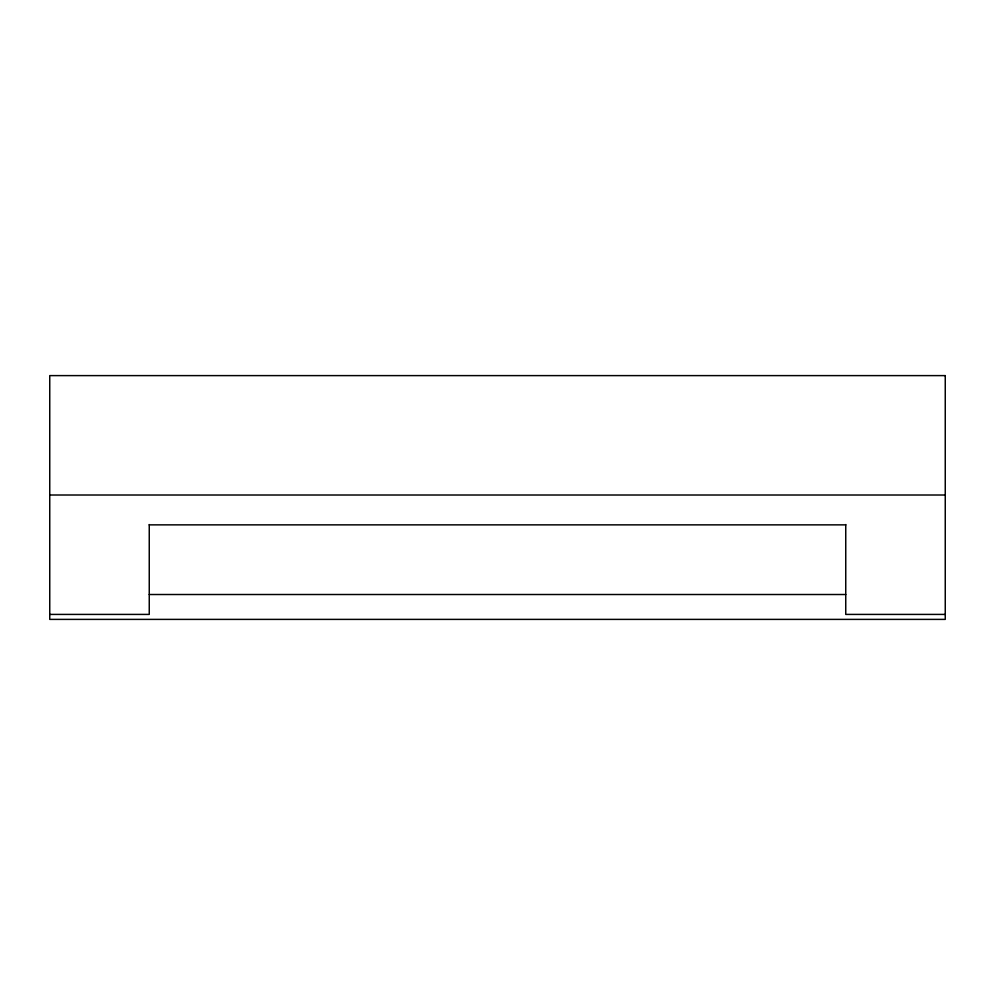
<?xml version="1.0" encoding="UTF-8"?>
<svg xmlns="http://www.w3.org/2000/svg" width="995" height="995" viewBox="0 0 995 995"><rect width="100%" height="100%" fill="white"/><g stroke="black" fill="none" stroke-linecap="round" stroke-linejoin="round"><path stroke-width="1.49" d="M49.75 495.012L945.25 495.012M149.25 524.862L845.75 524.862M149.25 594.512L845.75 594.512M49.75 614.412L149.25 614.412L149.25 524.539M945.25 614.412L845.75 614.412L845.75 524.539M945.25 375.612L49.75 375.612L49.75 619.387L945.25 619.387L945.25 375.612"/></g></svg>
